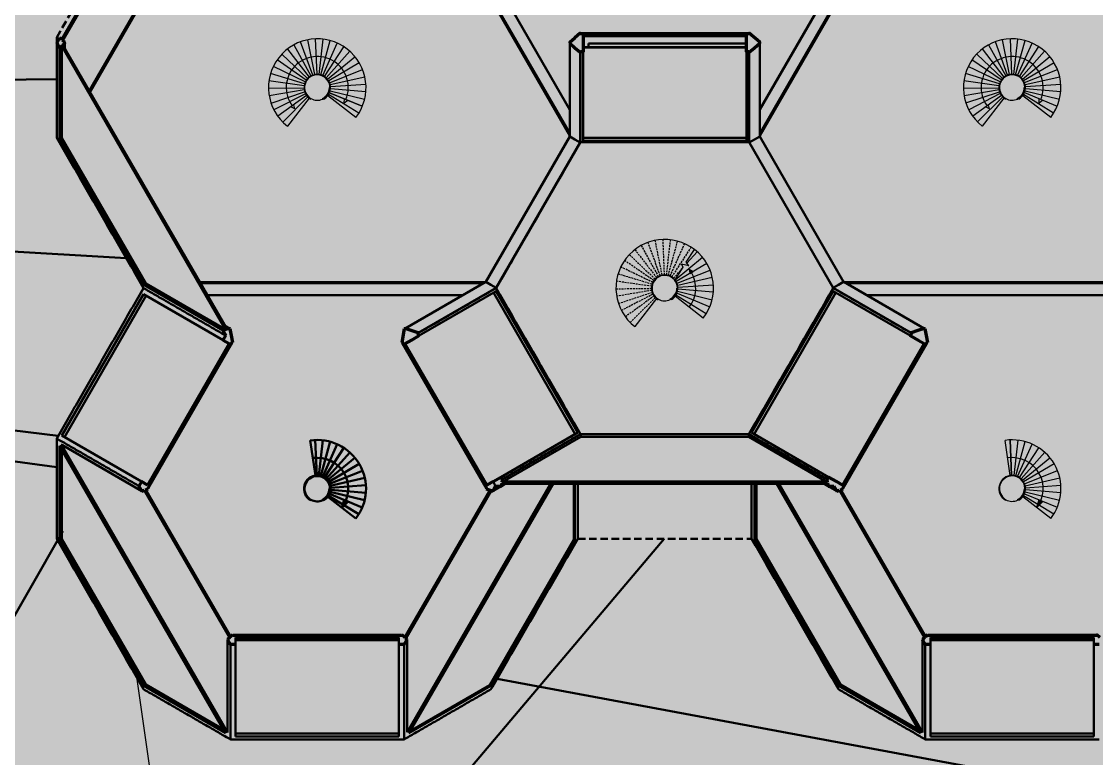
# Model space of a CAD drawing. Header units: millimetres. Extents: x 401 to 30661, y 2016 to 22119.
# Drawn here: x 12151 to 13060, y 12502 to 13126 of the extents above; entities that cross this region are included whole.
import ezdxf

# ---------------------------------------------------------------- set-up
doc = ezdxf.new("R2010")
doc.units = ezdxf.units.MM
doc.linetypes.add('HIDDEN2', pattern=[4.7625, 3.175, -1.5875])
for name, color, linetype, lineweight, true_color in [('2ND', 201, 'Continuous', 35, 0x39ffb0), ('3RD', 140, 'Continuous', 25, 0x7debff), ('4TH DETAILS', 125, 'Continuous', 15, 0x39ffb0)]:
    doc.layers.add(name, color=color, linetype=linetype, lineweight=lineweight, true_color=true_color)
doc.layers.add('BACKGROUND', color=7, linetype='Continuous', true_color=0x000000)
for name, color, linetype, lineweight, true_color, transparency in [('GLOW-CYAN-2', 7, 'Continuous', 50, 0x7debff, 0.8), ('GLOW-EMERALD', 7, 'Continuous', 70, 0x39ffb0, 0.8), ('GLOW-EMERALD-2', 7, 'Continuous', 30, 0x39ffb0, 0.8), ('hatch', 253, 'Continuous', 9, 0x7debff, 0.55)]:
    doc.layers.add(name, color=color, linetype=linetype, lineweight=lineweight, true_color=true_color, transparency=transparency)

msp = doc.modelspace()

# ---------------------------------------------------------------- hatches: boundary and pattern name
at = {"layer": 'BACKGROUND'}
h = msp.add_hatch(color=256, dxfattribs=at)
h.dxf.hatch_style = 1
h.paths.add_polyline_path([(400.723, 2015.745), (30660.634, 2015.745), (30660.634, 22119.328), (400.723, 22119.328)])
at = {"layer": 'hatch'}
h = msp.add_hatch(color=256, dxfattribs=at)
h.dxf.hatch_style = 1
h.paths.add_polyline_path([(12382.111, 13051.87), (12381.261, 13055.334), (12378.718, 13053.478)])
h.paths.add_polyline_path([(12426.955, 13059.191), (12424.136, 13060.362), (12424.042, 13056.951)])
h = msp.add_hatch(color=256, dxfattribs=at)
h.dxf.hatch_style = 1
h.paths.add_polyline_path([(12969.959, 13051.899), (12969.109, 13055.363), (12966.567, 13053.507)])
h.paths.add_polyline_path([(13014.804, 13059.22), (13011.985, 13060.391), (13011.89, 13056.98)])
h = msp.add_hatch(color=256, dxfattribs=at)
h.dxf.hatch_style = 1
h.paths.add_polyline_path([(12716.348, 12912.668), (12719.19, 12914.341), (12715.958, 12916.178)])
h = msp.add_hatch(color=256, dxfattribs=at)
h.dxf.hatch_style = 1
h.paths.add_polyline_path([(12426.96, 12719.338), (12423.924, 12721.166), (12421.906, 12714.379)])
h = msp.add_hatch(color=256, dxfattribs=at)
h.dxf.hatch_style = 1
h.paths.add_polyline_path([(13014.866, 12719.392), (13011.83, 12721.219), (13009.813, 12714.432)])

# ---------------------------------------------------------------- linework, layer by layer
at = {"layer": '2ND', "linetype": 'Continuous'}
for p, q in [((12257.992, 13236.821), (12185.027, 13110.442)), ((12185.762, 13109.806), (12258.911, 13236.503)), ((12183.19, 13112.033), (12180.747, 13107.801)), ((12180.747, 13107.801), (12183.19, 13103.568)), ((12185.027, 13110.442), (12183.19, 13112.033)), ((12183.19, 13103.568), (12185.027, 13105.159)), ((12187.599, 13108.215), (12185.762, 13109.806)), ((12187.36, 13107.801), (12187.599, 13108.215)), ((12615.041, 13107.801), (12614.802, 13107.386)), ((12614.802, 13107.386), (12619.211, 13103.568)), ((12321.364, 12864.244), (12323.807, 12860.012)), ((12327.114, 12865.739), (12326.875, 12866.154)), ((12327.592, 12865.739), (12327.114, 12865.739)), ((12328.695, 12860.012), (12327.592, 12865.739)), ((12329.797, 12854.284), (12328.695, 12860.012)), ((12474.809, 12865.739), (12472.604, 12854.284)), ((12475.287, 12865.739), (12474.809, 12865.739)), ((12475.526, 12866.154), (12475.287, 12865.739)), ((12480.777, 12856.231), (12487.391, 12860.049)), ((12903.73, 12862.335), (12903.969, 12861.921)), ((12914.753, 12866.154), (12909.241, 12864.244)), ((12916.572, 12860.012), (12915.47, 12865.739)), ((12917.675, 12854.284), (12916.572, 12860.012)), ((12329.319, 12854.284), (12329.797, 12854.284)), ((12472.604, 12854.284), (12473.082, 12854.284)), ((12845.916, 12730.823), (12916.595, 12853.242)), ((12916.595, 12853.242), (12917.196, 12854.284)), ((12917.196, 12854.284), (12917.675, 12854.284)), ((12257.682, 12733.526), (12252.506, 12736.514)), ((12552.079, 12732.733), (12556.966, 12732.733)), ((12557.59, 12738.46), (12556.509, 12740.332)), ((12556.966, 12732.733), (12557.425, 12735.119)), ((12558.068, 12738.46), (12557.59, 12738.46)), ((12557.609, 12736.074), (12558.068, 12738.46)), ((12832.211, 12738.46), (12832.67, 12736.074)), ((12832.854, 12735.119), (12833.313, 12732.733)), ((12833.313, 12732.733), (12838.2, 12732.733)), ((12252.766, 12728.5), (12255.063, 12729.296)), ((12255.981, 12729.614), (12258.278, 12730.409)), ((12258.278, 12730.409), (12258.039, 12730.823)), ((12840.644, 12728.5), (12842.94, 12729.296)), ((12843.859, 12729.614), (12846.155, 12730.409)), ((12846.155, 12730.409), (12845.916, 12730.823)), ((12329.92, 12606.32), (12329.681, 12606.735)), ((12475.292, 12604.507), (12472.72, 12606.735)), ((12917.559, 12606.735), (12915.722, 12605.144)), ((12917.798, 12606.32), (12917.559, 12606.735)), ((13060.358, 12606.32), (12917.798, 12606.32)), ((12325.272, 12602.916), (12325.762, 12602.069)), ((12474.685, 12598.684), (12477.129, 12602.916)), ((12477.129, 12602.916), (12476.027, 12603.871)), ((12914.987, 12604.507), (12913.15, 12602.916)), ((12913.15, 12602.916), (12913.639, 12602.069)), ((12913.639, 12602.069), (12915.593, 12598.684))]:
    msp.add_line(p, q, dxfattribs=at)
for points in [[(12623.859, 13115.437), (12623.62, 13115.852), (12619.211, 13112.033)], [(12771.068, 13103.568), (12775.477, 13107.386), (12775.238, 13107.801), (12775.477, 13108.215), (12766.659, 13115.852), (12766.42, 13115.437), (12623.859, 13115.437)], [(12185.027, 13105.159), (12323.66, 12865.04), (12321.364, 12864.244)], [(12185.762, 13105.795), (12187.599, 13107.386), (12187.36, 13107.801)], [(12326.875, 12866.154), (12324.579, 12865.358), (12185.762, 13105.795)], [(12615.041, 13107.801), (12614.802, 13108.215), (12619.211, 13112.033)], [(12766.42, 13100.164), (12764.258, 13100.164), (12764.258, 13113.777), (12626.021, 13113.777), (12626.021, 13100.164), (12623.859, 13100.164), (12623.62, 13099.75)], [(12619.211, 13103.568), (12623.62, 13099.75)], [(12766.42, 13100.164), (12766.659, 13099.75), (12771.068, 13103.568)], [(12321.624, 12856.231), (12323.807, 12860.012)], [(12487.391, 12860.049), (12486.31, 12861.921), (12486.549, 12862.335), (12475.526, 12866.154)], [(12903.969, 12861.921), (12902.888, 12860.049), (12909.502, 12856.231)], [(12909.241, 12864.244), (12903.73, 12862.335)], [(12915.47, 12865.739), (12914.992, 12865.739), (12914.753, 12866.154)], [(12321.624, 12856.231), (12326.8, 12853.242), (12257.682, 12733.526)], [(12258.039, 12730.823), (12329.319, 12854.284)], [(12473.082, 12854.284), (12544.363, 12730.823), (12544.123, 12730.409)], [(12475.4, 12853.126), (12480.777, 12856.231)], [(12549.895, 12736.514), (12544.519, 12733.41), (12475.4, 12853.126)], [(12909.502, 12856.231), (12914.678, 12853.242), (12845.559, 12733.526)], [(12252.506, 12736.514), (12250.323, 12732.733), (12252.766, 12728.5)], [(12549.635, 12728.5), (12552.079, 12732.733)], [(12549.895, 12736.514), (12556.509, 12740.332)], [(12557.425, 12735.119), (12832.854, 12735.119)], [(12832.67, 12736.074), (12557.609, 12736.074)], [(12833.77, 12740.332), (12832.689, 12738.46), (12832.211, 12738.46)], [(12840.383, 12736.514), (12833.77, 12740.332)], [(12838.2, 12732.733), (12840.644, 12728.5)], [(12845.559, 12733.526), (12840.383, 12736.514)], [(12255.063, 12729.296), (12327.109, 12604.507), (12325.272, 12602.916)], [(12329.681, 12606.735), (12327.844, 12605.144), (12255.981, 12729.614)], [(12544.123, 12730.409), (12547.338, 12729.296), (12475.292, 12604.507)], [(12476.027, 12603.871), (12548.257, 12728.977), (12549.635, 12728.5)], [(12842.94, 12729.296), (12914.987, 12604.507)], [(12915.722, 12605.144), (12843.859, 12729.614)], [(12472.72, 12606.735), (12472.481, 12606.32), (12329.92, 12606.32)], [(13063.169, 12604.507), (13060.597, 12606.735), (13060.358, 12606.32)], [(12332.082, 12598.684), (12327.716, 12598.684), (12325.762, 12602.069)], [(12470.319, 12604.661), (12332.082, 12604.661)], [(12474.685, 12598.684), (12470.319, 12598.684)], [(12919.96, 12598.684), (12915.593, 12598.684)], [(13058.197, 12604.661), (12919.96, 12604.661)], [(13062.563, 12598.684), (13058.197, 12598.684)]]:
    msp.add_lwpolyline(points, dxfattribs=at)
at = {"layer": '3RD', "linetype": 'Continuous'}
for p, q in [((12208.264, 13066.821), (12307.388, 13238.508)), ((12308.609, 13238.508), (12208.819, 13065.86)), ((12614.802, 13029.148), (12493.928, 13238.508)), ((12495.014, 13238.508), (12614.802, 13031.029)), ((12614.802, 13051.177), (12506.646, 13238.508)), ((12896.487, 13238.508), (12775.477, 13029.147)), ((12775.477, 13031.029), (12895.265, 13238.508)), ((12883.588, 13238.508), (12775.477, 13051.254)), ((12185.762, 13105.795), (12185.027, 13105.159)), ((12185.027, 13027.111), (12185.027, 13105.159)), ((12187.599, 13108.215), (12187.599, 13102.613)), ((12614.802, 13028.596), (12614.802, 13108.215)), ((12630.669, 13107.17), (12764.258, 13107.17)), ((12630.669, 13107.17), (12630.669, 13104.074)), ((12764.258, 13107.048), (12630.669, 13107.048)), ((12775.477, 13108.215), (12775.477, 13028.596)), ((12183.19, 13026.05), (12183.19, 13103.568)), ((12623.62, 13099.75), (12623.62, 13023.504)), ((12764.258, 13104.074), (12626.021, 13104.074)), ((12626.021, 13103.89), (12764.258, 13103.89)), ((12626.021, 13024.891), (12626.021, 13100.164)), ((12764.258, 13100.164), (12764.258, 13024.891)), ((12766.659, 13023.504), (12766.659, 13099.75)), ((12185.027, 13027.111), (12183.19, 13026.05)), ((12254.231, 12903.003), (12183.19, 13026.05)), ((12256.068, 12904.064), (12185.027, 13027.111)), ((12543.761, 12905.549), (12614.802, 13028.596)), ((12623.62, 13023.504), (12552.579, 12900.458)), ((12614.802, 13028.596), (12619.211, 13026.05)), ((12619.211, 13026.05), (12623.62, 13023.504)), ((12626.021, 13027.375), (12764.258, 13027.375)), ((12764.258, 13024.891), (12626.021, 13024.891)), ((12771.068, 13026.05), (12766.659, 13023.504)), ((12766.898, 13023.09), (12766.659, 13023.504)), ((12775.477, 13028.596), (12771.068, 13026.05)), ((12775.477, 13028.596), (12846.518, 12905.549)), ((12837.7, 12900.458), (12766.898, 13023.09)), ((12301.534, 12905.273), (12543.283, 12905.273)), ((12475.526, 12866.154), (12543.761, 12905.549)), ((12543.761, 12905.549), (12548.17, 12903.003)), ((12846.518, 12905.549), (12842.109, 12903.003)), ((12846.518, 12905.549), (12846.757, 12905.411)), ((12846.757, 12905.411), (12914.753, 12866.154)), ((12846.996, 12905.273), (13131.16, 12905.273)), ((12256.068, 12904.064), (12254.231, 12903.003)), ((12256.675, 12901.593), (12254.231, 12903.003)), ((12323.66, 12865.04), (12256.068, 12904.064)), ((12321.364, 12864.244), (12256.675, 12901.593)), ((12541.654, 12904.332), (12302.077, 12904.332)), ((12552.579, 12900.458), (12486.549, 12862.335)), ((12487.391, 12860.049), (12552.512, 12897.647)), ((12548.17, 12903.003), (12552.579, 12900.458)), ((12619.479, 12776.688), (12550.361, 12896.405)), ((12552.512, 12897.647), (12552.579, 12897.531)), ((12552.579, 12897.531), (12621.631, 12777.93)), ((12768.581, 12777.969), (12837.7, 12897.686)), ((12839.851, 12896.443), (12770.733, 12776.727)), ((12842.109, 12903.003), (12837.7, 12900.458)), ((12903.73, 12862.335), (12837.7, 12900.458)), ((12837.7, 12897.686), (12902.888, 12860.049)), ((13129.531, 12904.332), (12848.625, 12904.332)), ((12185.113, 12775.423), (12254.231, 12895.14)), ((12256.383, 12893.898), (12187.264, 12774.181)), ((12254.231, 12895.14), (12321.624, 12856.231)), ((12307.919, 12894.213), (12524.127, 12894.213)), ((12866.152, 12894.213), (13112.005, 12894.213)), ((12322.742, 12868.54), (12326.875, 12866.154)), ((12323.66, 12865.04), (12324.579, 12865.358)), ((12327.592, 12865.739), (12326.875, 12866.154)), ((12475.526, 12866.154), (12474.809, 12865.739)), ((12915.47, 12865.739), (12914.753, 12866.154)), ((12325.011, 12854.275), (12324.852, 12854.367)), ((12477.55, 12854.367), (12477.391, 12854.275)), ((12484.163, 12858.186), (12484.004, 12858.094)), ((12906.275, 12858.094), (12906.115, 12858.186)), ((12912.888, 12854.275), (12912.729, 12854.367)), ((12621.631, 12777.93), (12556.509, 12740.332)), ((12833.77, 12740.332), (12768.581, 12777.969)), ((12252.506, 12736.514), (12185.113, 12775.423)), ((12399.599, 12741.611), (12395.327, 12771.306)), ((12399.498, 12771.691), (12400.736, 12741.716)), ((12405.852, 12771.463), (12402.469, 12741.654)), ((12404.172, 12741.327), (12412.095, 12770.261)), ((12624.098, 12774.461), (12557.609, 12736.074)), ((12558.068, 12738.46), (12624.098, 12776.583)), ((12624.098, 12776.583), (12766.18, 12776.583)), ((12624.098, 12774.461), (12624.098, 12776.583)), ((12766.18, 12774.461), (12624.098, 12774.461)), ((12766.18, 12776.583), (12832.211, 12738.46)), ((12766.18, 12774.461), (12766.18, 12776.583)), ((12832.67, 12736.074), (12766.18, 12774.461)), ((12183.19, 12686.639), (12183.19, 12766.789)), ((12323.643, 12523.517), (12183.19, 12766.789)), ((12184.631, 12767.838), (12185.634, 12767.259)), ((12184.631, 12767.838), (12325.272, 12524.241)), ((12185.027, 12687.699), (12185.027, 12763.607)), ((12185.634, 12767.259), (12252.766, 12728.5)), ((12405.804, 12740.741), (12418.08, 12768.115)), ((12407.327, 12739.912), (12423.663, 12765.074)), ((12408.704, 12738.858), (12428.713, 12761.211)), ((12409.903, 12737.606), (12433.11, 12756.618)), ((12436.748, 12751.403), (12410.895, 12736.184)), ((12411.657, 12734.626), (12439.542, 12745.692)), ((12255.733, 12734.651), (12255.892, 12734.559)), ((12412.171, 12732.97), (12441.424, 12739.619)), ((12412.424, 12731.254), (12442.352, 12733.329)), ((12477.129, 12524.318), (12598.835, 12735.119)), ((12600.927, 12735.119), (12478.758, 12523.517)), ((12546.509, 12734.559), (12546.668, 12734.651)), ((12549.635, 12728.5), (12556.966, 12732.733)), ((12549.895, 12736.514), (12552.079, 12732.733)), ((12553.123, 12738.377), (12553.282, 12738.469)), ((12561.099, 12735.119), (12556.966, 12732.733)), ((12618.109, 12687.275), (12618.109, 12735.119)), ((12619.211, 12735.119), (12619.211, 12686.639)), ((12771.068, 12686.639), (12771.068, 12735.119)), ((12772.905, 12687.699), (12772.905, 12735.119)), ((12911.521, 12523.517), (12789.352, 12735.119)), ((12791.399, 12735.119), (12913.15, 12524.241)), ((12833.313, 12732.733), (12829.179, 12735.119)), ((12833.313, 12732.733), (12840.644, 12728.5)), ((12836.997, 12738.469), (12837.156, 12738.377)), ((12843.611, 12734.651), (12843.77, 12734.559)), ((12410.725, 12724.488), (12410.304, 12723.866)), ((12436.334, 12708.861), (12410.725, 12724.488)), ((12436.334, 12708.861), (12410.725, 12724.488)), ((12411.59, 12726.161), (12439.296, 12714.655)), ((12412.13, 12727.809), (12441.275, 12720.697)), ((12442.301, 12726.972), (12412.41, 12729.52)), ((12185.027, 12687.699), (12183.19, 12686.639)), ((12256.068, 12564.653), (12185.027, 12687.699)), ((12547.068, 12564.229), (12618.109, 12687.275)), ((12618.109, 12687.275), (12619.211, 12686.639)), ((12772.905, 12687.699), (12771.068, 12686.639)), ((12843.946, 12564.653), (12772.905, 12687.699)), ((12254.231, 12563.592), (12183.19, 12686.639)), ((12619.211, 12686.639), (12550.614, 12567.825)), ((12842.109, 12563.592), (12771.068, 12686.639)), ((12914.987, 12604.507), (12915.722, 12605.144)), ((12325.272, 12602.916), (12325.272, 12524.241)), ((12332.082, 12520.865), (12332.082, 12604.661)), ((12470.319, 12602.594), (12332.082, 12602.594)), ((12332.082, 12602.41), (12470.319, 12602.41)), ((12470.319, 12604.661), (12470.319, 12520.865)), ((12475.292, 12604.507), (12476.027, 12603.871)), ((12477.129, 12524.318), (12477.129, 12602.916)), ((12913.15, 12602.916), (12913.15, 12524.241)), ((12919.96, 12520.865), (12919.96, 12604.661)), ((13058.197, 12602.594), (12919.96, 12602.594)), ((12919.96, 12602.41), (13058.197, 12602.41)), ((13058.197, 12604.661), (13058.197, 12520.865)), ((12256.068, 12564.653), (12254.231, 12563.592)), ((12323.643, 12523.517), (12254.231, 12563.592)), ((12321.806, 12526.699), (12256.068, 12564.653)), ((12548.17, 12563.592), (12478.758, 12523.517)), ((12479.86, 12525.426), (12547.068, 12564.229)), ((12547.068, 12564.229), (12548.17, 12563.592)), ((12550.614, 12567.825), (12548.17, 12563.592)), ((12843.946, 12564.653), (12842.109, 12563.592)), ((12911.521, 12523.517), (12842.109, 12563.592)), ((12909.684, 12526.699), (12843.946, 12564.653)), ((12332.082, 12523.349), (12470.319, 12523.349)), ((12919.96, 12523.349), (13058.197, 12523.349)), ((12470.319, 12520.865), (12332.082, 12520.865)), ((13058.197, 12520.865), (12919.96, 12520.865))]:
    msp.add_line(p, q, dxfattribs=at)
at = {"layer": '3RD'}
for p, q in [((12180.747, 13076.902), (9892.182, 13059.16)), ((9892.182, 13059.16), (12180.747, 12748.661)), ((12239.551, 12925.609), (9892.182, 13059.16)), ((12182.08, 12775.213), (9892.182, 13059.16)), ((12411.468, 12730.4), (12411.95, 12730.355)), ((12395.866, 12721.102), (12395.616, 12720.669)), ((12405.59, 12721.172), (12405.803, 12720.72)), ((12406.829, 12720.694), (12406.579, 12721.127)), ((11113.923, 10819.808), (12185.854, 12694.44)), ((12694.776, 12688.05), (11113.923, 10819.808))]:
    msp.add_line(p, q, dxfattribs=at)
at = {"layer": '3RD', "ltscale": 2}
msp.add_line((12553.302, 12569.66), (13957.201, 12308.441), dxfattribs=at)
at = {"layer": '3RD', "linetype": 'HIDDEN2', "ltscale": 2}
for points in [[(12180.747, 13107.801), (12180.747, 13112.314), (12254.231, 13239.593), (12258.14, 13241.85)], [(12621.655, 12688.05), (12768.624, 12688.05)]]:
    msp.add_lwpolyline(points, dxfattribs=at)
at = {"layer": '3RD', "linetype": 'Continuous'}
msp.add_lwpolyline([(12400.738, 12741.675), (12399.498, 12771.691)], dxfattribs=at)
at = {"layer": '3RD'}
for points in [[(12433.796, 12705.155), (12410.093, 12723.543)], [(12421.906, 12714.379), (12423.924, 12721.166)], [(12421.906, 12714.379), (12426.96, 12719.338)]]:
    msp.add_lwpolyline(points, dxfattribs=at)
at = {"layer": '3RD', "linetype": 'Continuous'}
msp.add_arc((12401.201, 12730.476), 41.25, 322.158402, 98.18649, dxfattribs=at)
at = {"layer": '3RD'}
for centre, radius, start, end in [((12401.171, 12730.464), 26.242, 322.196424, 98.119823), ((12401.171, 12730.464), 26.242, 97.944609, 98.119823), ((12401.201, 12730.435), 11.25, 300.019763, 240.23704), ((12401.201, 12730.435), 10.75, 295.351264, 240.24848), ((12401.187, 12730.463), 10.281, 295.355045, 359.651323), ((12401.201, 12730.476), 10.786, 240.35702, 295.257619)]:
    msp.add_arc(centre, radius, start, end, dxfattribs=at)
at = {"layer": '3RD', "linetype": 'Continuous'}
for points in [[(12180.747, 13027.461), (12180.747, 13107.801)], [(12623.859, 13023.643), (12623.859, 13100.164)], [(12766.42, 13023.643), (12766.42, 13100.164)], [(12180.747, 13027.461), (12254.231, 12900.182)], [(12552.579, 12900.182), (12623.859, 13023.643)], [(12766.42, 13023.643), (12623.859, 13023.643)], [(12180.747, 12772.902), (12254.231, 12900.182)], [(12323.807, 12860.012), (12254.231, 12900.182)], [(12254.231, 12900.182), (12323.807, 12860.012)], [(12486.31, 12861.921), (12552.579, 12900.182)], [(12552.579, 12900.182), (12623.859, 12776.721)], [(12837.7, 12900.182), (12766.42, 12776.721)], [(12837.7, 12900.182), (12903.969, 12861.921)], [(12180.747, 12688.05), (12180.747, 12772.902)], [(12250.323, 12732.733), (12180.747, 12772.902)], [(12557.59, 12738.46), (12623.859, 12776.721)], [(12623.859, 12776.721), (12766.42, 12776.721)], [(12766.42, 12776.721), (12832.689, 12738.46)], [(12621.655, 12688.05), (12621.655, 12735.119)], [(12768.624, 12688.05), (12768.624, 12735.119)], [(12180.747, 12688.05), (12254.231, 12560.77)], [(12621.655, 12688.05), (12548.17, 12560.77)], [(12768.624, 12688.05), (12842.109, 12560.77)], [(12327.716, 12598.684), (12327.716, 12518.344)], [(12474.685, 12598.684), (12474.685, 12518.344)], [(12915.593, 12598.684), (12915.593, 12518.344)], [(12254.231, 12560.77), (12327.716, 12518.344)], [(12474.685, 12518.344), (12548.17, 12560.77)], [(12842.109, 12560.77), (12915.593, 12518.344)], [(12327.716, 12518.344), (12474.685, 12518.344)], [(12915.593, 12518.344), (13062.563, 12518.344)]]:
    msp.add_open_spline(points, degree=1, dxfattribs=at)
at = {"layer": '4TH DETAILS', "linetype": 'Continuous'}
for p, q in [((12381.274, 13106.005), (12395.766, 13079.738)), ((12397.344, 13080.456), (12387.061, 13108.638)), ((12399.014, 13080.923), (12393.184, 13110.351)), ((12399.498, 13111.102), (12400.736, 13081.128)), ((12405.852, 13110.874), (12402.469, 13081.066)), ((12404.172, 13080.738), (12412.095, 13109.673)), ((12405.804, 13080.152), (12418.08, 13107.526)), ((12969.123, 13106.034), (12983.615, 13079.767)), ((12985.193, 13080.485), (12974.91, 13108.668)), ((12986.863, 13080.952), (12981.033, 13110.38)), ((12987.346, 13111.131), (12988.585, 13081.157)), ((12993.7, 13110.903), (12990.318, 13081.095)), ((12992.02, 13080.767), (12999.944, 13109.702)), ((12993.652, 13080.181), (13005.928, 13107.555)), ((12371.247, 13098.248), (12393.031, 13077.622)), ((12375.961, 13102.514), (12394.317, 13078.786)), ((12407.327, 13079.323), (12423.663, 13104.485)), ((12408.704, 13078.269), (12428.713, 13100.622)), ((12409.903, 13077.017), (12433.11, 13096.029)), ((12959.095, 13098.277), (12980.88, 13077.651)), ((12963.809, 13102.543), (12982.165, 13078.815)), ((12995.175, 13079.352), (13011.512, 13104.514)), ((12996.553, 13078.299), (13016.562, 13100.651)), ((12997.751, 13077.046), (13020.958, 13096.058)), ((12391.068, 13074.776), (12364.048, 13087.811)), ((12391.94, 13076.275), (12367.244, 13093.308)), ((12436.748, 13090.815), (12410.895, 13075.595)), ((12978.917, 13074.805), (12951.897, 13087.84)), ((12979.788, 13076.304), (12955.093, 13093.337)), ((13024.596, 13090.844), (12998.744, 13075.624)), ((12390.437, 13073.161), (12361.735, 13081.889)), ((12411.657, 13074.037), (12439.542, 13085.103)), ((12412.171, 13072.381), (12441.424, 13079.031)), ((12978.286, 13073.19), (12949.584, 13081.918)), ((12999.506, 13074.066), (13027.39, 13085.133)), ((13000.019, 13072.41), (13029.273, 13079.06)), ((12359.954, 13069.337), (12389.952, 13069.737)), ((12390.062, 13071.468), (12360.36, 13075.682)), ((12442.301, 13066.383), (12412.41, 13068.932)), ((12412.424, 13070.666), (12442.352, 13072.741)), ((12947.803, 13069.366), (12977.8, 13069.766)), ((12977.911, 13071.497), (12948.208, 13075.711)), ((13030.15, 13066.412), (13000.258, 13068.961)), ((13000.272, 13070.695), (13030.2, 13072.77)), ((12390.108, 13068.01), (12360.529, 13063.005)), ((12362.07, 13056.836), (12390.529, 13066.328)), ((12391.202, 13064.73), (12364.54, 13050.978)), ((12392.114, 13063.255), (12367.881, 13045.569)), ((12372.014, 13040.737), (12393.241, 13061.937)), ((12410.725, 13063.9), (12410.304, 13063.278)), ((12436.334, 13048.272), (12410.725, 13063.9)), ((12436.334, 13048.272), (12410.725, 13063.9)), ((12411.59, 13065.572), (12439.296, 13054.066)), ((12439.296, 13054.066), (12411.59, 13065.572)), ((12412.13, 13067.22), (12441.275, 13060.108)), ((12977.957, 13068.039), (12948.377, 13063.034)), ((12949.918, 13056.865), (12978.377, 13066.357)), ((12979.051, 13064.759), (12952.389, 13051.007)), ((12979.962, 13063.284), (12955.73, 13045.598)), ((12959.863, 13040.766), (12981.089, 13061.966)), ((12997.953, 13063.011), (12997.939, 13063.022)), ((12998.573, 13063.929), (12998.153, 13063.307)), ((13024.182, 13048.301), (12998.573, 13063.929)), ((13024.182, 13048.301), (12998.573, 13063.929)), ((12999.439, 13065.602), (13027.144, 13054.095)), ((12999.978, 13067.249), (13029.123, 13060.138)), ((12703.842, 12907.311), (12727.048, 12926.323)), ((12713.98, 12921.228), (12722.652, 12930.916)), ((12730.687, 12921.109), (12704.834, 12905.889)), ((12705.596, 12904.332), (12733.48, 12915.398)), ((12706.11, 12902.675), (12735.363, 12909.325)), ((12705.529, 12895.867), (12733.235, 12884.361)), ((12706.069, 12897.515), (12735.213, 12890.403)), ((12736.24, 12896.677), (12706.349, 12899.226)), ((12706.362, 12900.96), (12736.291, 12903.035)), ((12727.735, 12874.901), (12704.029, 12893.287)), ((12704.664, 12894.194), (12704.243, 12893.572)), ((12730.273, 12878.566), (12704.664, 12894.194)), ((12730.273, 12878.566), (12704.664, 12894.194)), ((12987.505, 12741.665), (12983.233, 12771.359)), ((12987.405, 12771.744), (12988.643, 12741.77)), ((12993.758, 12771.516), (12990.376, 12741.708)), ((12992.079, 12741.38), (13000.002, 12770.315)), ((12993.711, 12740.794), (13005.986, 12768.168)), ((12995.233, 12739.965), (13011.57, 12765.127)), ((12996.611, 12738.911), (13016.62, 12761.264)), ((12997.81, 12737.659), (13021.016, 12756.671)), ((13024.654, 12751.457), (12998.802, 12736.237)), ((12999.564, 12734.679), (13027.448, 12745.745)), ((13000.077, 12733.023), (13029.331, 12739.673)), ((13000.33, 12731.307), (13030.258, 12733.383)), ((13024.24, 12708.914), (12998.631, 12724.542)), ((13024.24, 12708.914), (12998.65, 12724.53)), ((12999.497, 12726.214), (13027.203, 12714.708)), ((13000.037, 12727.862), (13029.181, 12720.75)), ((13030.208, 12727.025), (13000.317, 12729.574))]:
    msp.add_line(p, q, dxfattribs=at)
at = {"layer": '4TH DETAILS'}
for p, q in [((12411.468, 13069.852), (12411.951, 13069.849)), ((12999.316, 13069.882), (12999.799, 13069.879)), ((12395.866, 13060.554), (12395.616, 13060.121)), ((12405.59, 13060.625), (12405.803, 13060.173)), ((12406.829, 13060.146), (12406.579, 13060.579)), ((12983.714, 13060.583), (12983.464, 13060.15)), ((12993.438, 13060.654), (12993.652, 13060.202)), ((12994.677, 13060.176), (12994.427, 13060.609)), ((12713.368, 12922.137), (12720.276, 12932.888)), ((12703.842, 12907.311), (12710.73, 12918.031)), ((12716.348, 12912.668), (12719.19, 12914.341)), ((12705.406, 12900.147), (12705.889, 12900.144)), ((12689.805, 12890.849), (12689.555, 12890.416)), ((12699.528, 12890.919), (12699.742, 12890.467)), ((12700.768, 12890.441), (12700.518, 12890.874)), ((12999.374, 12730.453), (12999.857, 12730.408)), ((12983.773, 12721.155), (12983.523, 12720.722)), ((12993.496, 12721.225), (12993.71, 12720.773)), ((12994.736, 12720.747), (12994.486, 12721.18))]:
    msp.add_line(p, q, dxfattribs=at)
at = {"layer": '4TH DETAILS', "linetype": 'HIDDEN2', "ltscale": 0.5}
for p, q in [((12693.437, 12941.397), (12694.675, 12911.422)), ((12669.899, 12932.809), (12688.256, 12909.08)), ((12675.213, 12936.3), (12689.705, 12910.032)), ((12691.283, 12910.75), (12681, 12938.933)), ((12692.953, 12911.217), (12687.123, 12940.645)), ((12699.791, 12941.169), (12696.408, 12911.36)), ((12698.111, 12911.032), (12706.034, 12939.967)), ((12699.743, 12910.447), (12712.019, 12937.82)), ((12701.266, 12909.617), (12717.602, 12934.779)), ((12685.879, 12906.569), (12661.183, 12923.602)), ((12665.185, 12928.542), (12686.97, 12907.916)), ((12685.007, 12905.07), (12657.987, 12918.106)), ((12702.643, 12908.564), (12709.743, 12916.495)), ((12684.001, 12901.762), (12654.298, 12905.976)), ((12684.376, 12903.455), (12655.674, 12912.183)), ((12653.893, 12899.631), (12683.89, 12900.032)), ((12684.047, 12898.305), (12654.468, 12893.299)), ((12656.008, 12887.131), (12684.467, 12896.622)), ((12685.141, 12895.025), (12658.479, 12881.272)), ((12686.052, 12893.549), (12661.82, 12875.863)), ((12665.953, 12871.032), (12687.179, 12892.232))]:
    msp.add_line(p, q, dxfattribs=at)
at = {"layer": '4TH DETAILS'}
for points in [[(12394.285, 13061.014), (12375.891, 13037.304)], [(12433.813, 13044.629), (12410.109, 13063.017)], [(12424.042, 13056.951), (12424.136, 13060.362)], [(12982.133, 13061.043), (12963.74, 13037.333)], [(13021.661, 13044.658), (12997.97, 13063.037)], [(13011.89, 13056.98), (13011.985, 13060.391)], [(12382.111, 13051.87), (12378.718, 13053.478)], [(12382.111, 13051.87), (12381.261, 13055.334)], [(12424.042, 13056.951), (12426.955, 13059.191)], [(12969.959, 13051.899), (12966.567, 13053.507)], [(12969.959, 13051.899), (12969.109, 13055.363)], [(13011.89, 13056.98), (13014.804, 13059.22)], [(12710.73, 12918.031), (12709.442, 12920.364)], [(12715.429, 12919.074), (12709.442, 12920.364)], [(12715.429, 12919.074), (12713.368, 12922.137)], [(12715.958, 12916.178), (12716.348, 12912.668)], [(12715.958, 12916.178), (12719.19, 12914.341)], [(12688.211, 12891.318), (12669.801, 12867.586)], [(12727.735, 12874.901), (12704.031, 12893.29)], [(13021.703, 12705.208), (12997.999, 12723.596)], [(13009.813, 12714.432), (13011.83, 12721.219)], [(13009.813, 12714.432), (13014.866, 12719.392)], [(12248.178, 12571.254), (12459.016, 11095.389), (12459.016, 10380.028), (12459.016, 9903.121), (12577.172, 9489.575)]]:
    msp.add_lwpolyline(points, dxfattribs=at)
at = {"layer": '4TH DETAILS', "linetype": 'Continuous'}
msp.add_lwpolyline([(12988.645, 12741.729), (12987.405, 12771.744)], dxfattribs=at)
at = {"layer": '4TH DETAILS'}
for centre, radius, start, end in [((12401.201, 13069.887), 41.25, 322.241611, 232.16137), ((12989.049, 13069.916), 41.25, 322.241611, 232.16137), ((12401.201, 13069.887), 26.25, 337.446698, 216.124545), ((12989.049, 13069.916), 26.25, 337.446698, 216.124545), ((12401.201, 13069.887), 11.25, 300.019763, 240.23704), ((12401.201, 13069.887), 10.75, 295.351264, 240.24848), ((12989.049, 13069.916), 11.25, 300.019763, 240.23704), ((12989.049, 13069.916), 10.75, 295.351264, 240.24848), ((12401.187, 13069.915), 10.281, 295.355045, 359.651323), ((12989.036, 13069.944), 10.281, 295.355045, 359.651323), ((12401.201, 13069.929), 10.786, 240.35702, 295.257619), ((12989.049, 13069.958), 10.786, 240.35702, 295.257619), ((12695.139, 12900.182), 41.25, 322.203589, 232.139685), ((12695.139, 12900.182), 11.25, 300.019763, 240.23704), ((12695.139, 12900.182), 10.75, 295.351264, 240.24848), ((12695.11, 12900.211), 26.281, 322.192332, 30.399321), ((12695.126, 12900.209), 10.281, 295.355045, 359.651323), ((12695.139, 12900.223), 10.786, 240.35702, 295.257619), ((12989.078, 12730.517), 26.242, 322.196424, 98.119823), ((12989.078, 12730.517), 26.242, 97.944609, 98.119823), ((12989.107, 12730.488), 11.25, 300.019763, 240.23704), ((12989.107, 12730.488), 10.75, 295.351264, 240.24848), ((12989.094, 12730.516), 10.281, 295.355045, 359.651323), ((12989.107, 12730.529), 10.786, 240.35702, 295.257619)]:
    msp.add_arc(centre, radius, start, end, dxfattribs=at)
at = {"layer": '4TH DETAILS', "linetype": 'Continuous'}
msp.add_arc((12989.107, 12730.529), 41.25, 322.158402, 98.18649, dxfattribs=at)
at = {"layer": 'GLOW-CYAN-2', "linetype": 'Continuous'}
for p, q in [((12208.264, 13066.821), (12307.388, 13238.508)), ((12308.609, 13238.508), (12208.819, 13065.86)), ((12614.802, 13029.148), (12493.928, 13238.508)), ((12495.014, 13238.508), (12614.802, 13031.029)), ((12614.802, 13051.177), (12506.646, 13238.508)), ((12896.487, 13238.508), (12775.477, 13029.147)), ((12775.477, 13031.029), (12895.265, 13238.508)), ((12883.588, 13238.508), (12775.477, 13051.254)), ((12185.762, 13105.795), (12185.027, 13105.159)), ((12185.027, 13027.111), (12185.027, 13105.159)), ((12187.599, 13108.215), (12187.599, 13102.613)), ((12614.802, 13028.596), (12614.802, 13108.215)), ((12630.669, 13107.17), (12764.258, 13107.17)), ((12630.669, 13107.17), (12630.669, 13104.074)), ((12764.258, 13107.048), (12630.669, 13107.048)), ((12775.477, 13108.215), (12775.477, 13028.596)), ((12183.19, 13026.05), (12183.19, 13103.568)), ((12623.62, 13099.75), (12623.62, 13023.504)), ((12764.258, 13104.074), (12626.021, 13104.074)), ((12626.021, 13103.89), (12764.258, 13103.89)), ((12626.021, 13024.891), (12626.021, 13100.164)), ((12764.258, 13100.164), (12764.258, 13024.891)), ((12766.659, 13023.504), (12766.659, 13099.75)), ((12185.027, 13027.111), (12183.19, 13026.05)), ((12254.231, 12903.003), (12183.19, 13026.05)), ((12256.068, 12904.064), (12185.027, 13027.111)), ((12543.761, 12905.549), (12614.802, 13028.596)), ((12623.62, 13023.504), (12552.579, 12900.458)), ((12614.802, 13028.596), (12619.211, 13026.05)), ((12619.211, 13026.05), (12623.62, 13023.504)), ((12626.021, 13027.375), (12764.258, 13027.375)), ((12764.258, 13024.891), (12626.021, 13024.891)), ((12771.068, 13026.05), (12766.659, 13023.504)), ((12766.898, 13023.09), (12766.659, 13023.504)), ((12775.477, 13028.596), (12771.068, 13026.05)), ((12775.477, 13028.596), (12846.518, 12905.549)), ((12837.7, 12900.458), (12766.898, 13023.09)), ((12301.534, 12905.273), (12543.283, 12905.273)), ((12475.526, 12866.154), (12543.761, 12905.549)), ((12543.761, 12905.549), (12548.17, 12903.003)), ((12846.518, 12905.549), (12842.109, 12903.003)), ((12846.518, 12905.549), (12846.757, 12905.411)), ((12846.757, 12905.411), (12914.753, 12866.154)), ((12846.996, 12905.273), (13131.16, 12905.273)), ((12256.068, 12904.064), (12254.231, 12903.003)), ((12256.675, 12901.593), (12254.231, 12903.003)), ((12323.66, 12865.04), (12256.068, 12904.064)), ((12321.364, 12864.244), (12256.675, 12901.593)), ((12541.654, 12904.332), (12302.077, 12904.332)), ((12552.579, 12900.458), (12486.549, 12862.335)), ((12487.391, 12860.049), (12552.512, 12897.647)), ((12548.17, 12903.003), (12552.579, 12900.458)), ((12619.479, 12776.688), (12550.361, 12896.405)), ((12552.512, 12897.647), (12552.579, 12897.531)), ((12552.579, 12897.531), (12621.631, 12777.93)), ((12768.581, 12777.969), (12837.7, 12897.686)), ((12839.851, 12896.443), (12770.733, 12776.727)), ((12842.109, 12903.003), (12837.7, 12900.458)), ((12903.73, 12862.335), (12837.7, 12900.458)), ((12837.7, 12897.686), (12902.888, 12860.049)), ((13129.531, 12904.332), (12848.625, 12904.332)), ((12185.113, 12775.423), (12254.231, 12895.14)), ((12256.383, 12893.898), (12187.264, 12774.181)), ((12254.231, 12895.14), (12321.624, 12856.231)), ((12307.919, 12894.213), (12524.127, 12894.213)), ((12866.152, 12894.213), (13112.005, 12894.213)), ((12322.742, 12868.54), (12326.875, 12866.154)), ((12323.66, 12865.04), (12324.579, 12865.358)), ((12327.592, 12865.739), (12326.875, 12866.154)), ((12475.526, 12866.154), (12474.809, 12865.739)), ((12915.47, 12865.739), (12914.753, 12866.154)), ((12325.011, 12854.275), (12324.852, 12854.367)), ((12477.55, 12854.367), (12477.391, 12854.275)), ((12484.163, 12858.186), (12484.004, 12858.094)), ((12906.275, 12858.094), (12906.115, 12858.186)), ((12912.888, 12854.275), (12912.729, 12854.367)), ((12621.631, 12777.93), (12556.509, 12740.332)), ((12833.77, 12740.332), (12768.581, 12777.969)), ((12252.506, 12736.514), (12185.113, 12775.423)), ((12399.599, 12741.611), (12395.327, 12771.306)), ((12399.498, 12771.691), (12400.736, 12741.716)), ((12405.852, 12771.463), (12402.469, 12741.654)), ((12404.172, 12741.327), (12412.095, 12770.261)), ((12624.098, 12774.461), (12557.609, 12736.074)), ((12558.068, 12738.46), (12624.098, 12776.583)), ((12624.098, 12776.583), (12766.18, 12776.583)), ((12624.098, 12774.461), (12624.098, 12776.583)), ((12766.18, 12774.461), (12624.098, 12774.461)), ((12766.18, 12776.583), (12832.211, 12738.46)), ((12766.18, 12774.461), (12766.18, 12776.583)), ((12832.67, 12736.074), (12766.18, 12774.461)), ((12183.19, 12686.639), (12183.19, 12766.789)), ((12323.643, 12523.517), (12183.19, 12766.789)), ((12184.631, 12767.838), (12185.634, 12767.259)), ((12184.631, 12767.838), (12325.272, 12524.241)), ((12185.027, 12687.699), (12185.027, 12763.607)), ((12185.634, 12767.259), (12252.766, 12728.5)), ((12405.804, 12740.741), (12418.08, 12768.115)), ((12407.327, 12739.912), (12423.663, 12765.074)), ((12408.704, 12738.858), (12428.713, 12761.211)), ((12409.903, 12737.606), (12433.11, 12756.618)), ((12436.748, 12751.403), (12410.895, 12736.184)), ((12411.657, 12734.626), (12439.542, 12745.692)), ((12255.733, 12734.651), (12255.892, 12734.559)), ((12412.171, 12732.97), (12441.424, 12739.619)), ((12412.424, 12731.254), (12442.352, 12733.329)), ((12477.129, 12524.318), (12598.835, 12735.119)), ((12600.927, 12735.119), (12478.758, 12523.517)), ((12546.509, 12734.559), (12546.668, 12734.651)), ((12549.635, 12728.5), (12556.966, 12732.733)), ((12549.895, 12736.514), (12552.079, 12732.733)), ((12553.123, 12738.377), (12553.282, 12738.469)), ((12561.099, 12735.119), (12556.966, 12732.733)), ((12618.109, 12687.275), (12618.109, 12735.119)), ((12619.211, 12735.119), (12619.211, 12686.639)), ((12771.068, 12686.639), (12771.068, 12735.119)), ((12772.905, 12687.699), (12772.905, 12735.119)), ((12911.521, 12523.517), (12789.352, 12735.119)), ((12791.399, 12735.119), (12913.15, 12524.241)), ((12833.313, 12732.733), (12829.179, 12735.119)), ((12833.313, 12732.733), (12840.644, 12728.5)), ((12836.997, 12738.469), (12837.156, 12738.377)), ((12843.611, 12734.651), (12843.77, 12734.559)), ((12410.725, 12724.488), (12410.304, 12723.866)), ((12436.334, 12708.861), (12410.725, 12724.488)), ((12436.334, 12708.861), (12410.725, 12724.488)), ((12411.59, 12726.161), (12439.296, 12714.655)), ((12412.13, 12727.809), (12441.275, 12720.697)), ((12442.301, 12726.972), (12412.41, 12729.52)), ((12185.027, 12687.699), (12183.19, 12686.639)), ((12256.068, 12564.653), (12185.027, 12687.699)), ((12547.068, 12564.229), (12618.109, 12687.275)), ((12618.109, 12687.275), (12619.211, 12686.639)), ((12772.905, 12687.699), (12771.068, 12686.639)), ((12843.946, 12564.653), (12772.905, 12687.699)), ((12254.231, 12563.592), (12183.19, 12686.639)), ((12619.211, 12686.639), (12550.614, 12567.825)), ((12842.109, 12563.592), (12771.068, 12686.639)), ((12914.987, 12604.507), (12915.722, 12605.144)), ((12325.272, 12602.916), (12325.272, 12524.241)), ((12332.082, 12520.865), (12332.082, 12604.661)), ((12470.319, 12602.594), (12332.082, 12602.594)), ((12332.082, 12602.41), (12470.319, 12602.41)), ((12470.319, 12604.661), (12470.319, 12520.865)), ((12475.292, 12604.507), (12476.027, 12603.871)), ((12477.129, 12524.318), (12477.129, 12602.916)), ((12913.15, 12602.916), (12913.15, 12524.241)), ((12919.96, 12520.865), (12919.96, 12604.661)), ((13058.197, 12602.594), (12919.96, 12602.594)), ((12919.96, 12602.41), (13058.197, 12602.41)), ((13058.197, 12604.661), (13058.197, 12520.865)), ((12256.068, 12564.653), (12254.231, 12563.592)), ((12323.643, 12523.517), (12254.231, 12563.592)), ((12321.806, 12526.699), (12256.068, 12564.653)), ((12548.17, 12563.592), (12478.758, 12523.517)), ((12479.86, 12525.426), (12547.068, 12564.229)), ((12547.068, 12564.229), (12548.17, 12563.592)), ((12550.614, 12567.825), (12548.17, 12563.592)), ((12843.946, 12564.653), (12842.109, 12563.592)), ((12911.521, 12523.517), (12842.109, 12563.592)), ((12909.684, 12526.699), (12843.946, 12564.653)), ((12332.082, 12523.349), (12470.319, 12523.349)), ((12919.96, 12523.349), (13058.197, 12523.349)), ((12470.319, 12520.865), (12332.082, 12520.865)), ((13058.197, 12520.865), (12919.96, 12520.865))]:
    msp.add_line(p, q, dxfattribs=at)
at = {"layer": 'GLOW-CYAN-2'}
for p, q in [((12180.747, 13076.902), (9892.182, 13059.16)), ((9892.182, 13059.16), (12180.747, 12748.661)), ((12239.551, 12925.609), (9892.182, 13059.16)), ((12182.08, 12775.213), (9892.182, 13059.16)), ((12411.468, 12730.4), (12411.95, 12730.355)), ((12395.866, 12721.102), (12395.616, 12720.669)), ((12405.59, 12721.172), (12405.803, 12720.72)), ((12406.829, 12720.694), (12406.579, 12721.127)), ((11113.923, 10819.808), (12185.854, 12694.44)), ((12694.776, 12688.05), (11113.923, 10819.808))]:
    msp.add_line(p, q, dxfattribs=at)
at = {"layer": 'GLOW-CYAN-2', "ltscale": 2}
msp.add_line((12553.302, 12569.66), (13957.201, 12308.441), dxfattribs=at)
at = {"layer": 'GLOW-CYAN-2', "linetype": 'HIDDEN2', "ltscale": 2}
for points in [[(12180.747, 13107.801), (12180.747, 13112.314), (12254.231, 13239.593), (12258.14, 13241.85)], [(12621.655, 12688.05), (12768.624, 12688.05)]]:
    msp.add_lwpolyline(points, dxfattribs=at)
at = {"layer": 'GLOW-CYAN-2', "linetype": 'Continuous'}
msp.add_lwpolyline([(12400.738, 12741.675), (12399.498, 12771.691)], dxfattribs=at)
at = {"layer": 'GLOW-CYAN-2'}
for points in [[(12433.796, 12705.155), (12410.093, 12723.543)], [(12421.906, 12714.379), (12423.924, 12721.166)], [(12421.906, 12714.379), (12426.96, 12719.338)]]:
    msp.add_lwpolyline(points, dxfattribs=at)
at = {"layer": 'GLOW-CYAN-2', "linetype": 'Continuous'}
msp.add_arc((12401.201, 12730.476), 41.25, 322.158402, 98.18649, dxfattribs=at)
at = {"layer": 'GLOW-CYAN-2'}
for centre, radius, start, end in [((12401.171, 12730.464), 26.242, 322.196424, 98.119823), ((12401.171, 12730.464), 26.242, 97.944609, 98.119823), ((12401.201, 12730.435), 11.25, 300.019763, 240.23704), ((12401.201, 12730.435), 10.75, 295.351264, 240.24848), ((12401.187, 12730.463), 10.281, 295.355045, 359.651323), ((12401.201, 12730.476), 10.786, 240.35702, 295.257619)]:
    msp.add_arc(centre, radius, start, end, dxfattribs=at)
at = {"layer": 'GLOW-CYAN-2', "linetype": 'Continuous'}
for points in [[(12180.747, 13027.461), (12180.747, 13107.801)], [(12623.859, 13023.643), (12623.859, 13100.164)], [(12766.42, 13023.643), (12766.42, 13100.164)], [(12180.747, 13027.461), (12254.231, 12900.182)], [(12552.579, 12900.182), (12623.859, 13023.643)], [(12766.42, 13023.643), (12623.859, 13023.643)], [(12180.747, 12772.902), (12254.231, 12900.182)], [(12323.807, 12860.012), (12254.231, 12900.182)], [(12254.231, 12900.182), (12323.807, 12860.012)], [(12486.31, 12861.921), (12552.579, 12900.182)], [(12552.579, 12900.182), (12623.859, 12776.721)], [(12837.7, 12900.182), (12766.42, 12776.721)], [(12837.7, 12900.182), (12903.969, 12861.921)], [(12180.747, 12688.05), (12180.747, 12772.902)], [(12250.323, 12732.733), (12180.747, 12772.902)], [(12557.59, 12738.46), (12623.859, 12776.721)], [(12623.859, 12776.721), (12766.42, 12776.721)], [(12766.42, 12776.721), (12832.689, 12738.46)], [(12621.655, 12688.05), (12621.655, 12735.119)], [(12768.624, 12688.05), (12768.624, 12735.119)], [(12180.747, 12688.05), (12254.231, 12560.77)], [(12621.655, 12688.05), (12548.17, 12560.77)], [(12768.624, 12688.05), (12842.109, 12560.77)], [(12327.716, 12598.684), (12327.716, 12518.344)], [(12474.685, 12598.684), (12474.685, 12518.344)], [(12915.593, 12598.684), (12915.593, 12518.344)], [(12254.231, 12560.77), (12327.716, 12518.344)], [(12474.685, 12518.344), (12548.17, 12560.77)], [(12842.109, 12560.77), (12915.593, 12518.344)], [(12327.716, 12518.344), (12474.685, 12518.344)], [(12915.593, 12518.344), (13062.563, 12518.344)]]:
    msp.add_open_spline(points, degree=1, dxfattribs=at)
at = {"layer": 'GLOW-EMERALD', "linetype": 'Continuous'}
for p, q in [((12257.992, 13236.821), (12185.027, 13110.442)), ((12185.762, 13109.806), (12258.911, 13236.503)), ((12183.19, 13112.033), (12180.747, 13107.801)), ((12180.747, 13107.801), (12183.19, 13103.568)), ((12185.027, 13110.442), (12183.19, 13112.033)), ((12183.19, 13103.568), (12185.027, 13105.159)), ((12187.599, 13108.215), (12185.762, 13109.806)), ((12187.36, 13107.801), (12187.599, 13108.215)), ((12615.041, 13107.801), (12614.802, 13107.386)), ((12614.802, 13107.386), (12619.211, 13103.568)), ((12321.364, 12864.244), (12323.807, 12860.012)), ((12327.114, 12865.739), (12326.875, 12866.154)), ((12327.592, 12865.739), (12327.114, 12865.739)), ((12328.695, 12860.012), (12327.592, 12865.739)), ((12329.797, 12854.284), (12328.695, 12860.012)), ((12474.809, 12865.739), (12472.604, 12854.284)), ((12475.287, 12865.739), (12474.809, 12865.739)), ((12475.526, 12866.154), (12475.287, 12865.739)), ((12480.777, 12856.231), (12487.391, 12860.049)), ((12903.73, 12862.335), (12903.969, 12861.921)), ((12914.753, 12866.154), (12909.241, 12864.244)), ((12916.572, 12860.012), (12915.47, 12865.739)), ((12917.675, 12854.284), (12916.572, 12860.012)), ((12329.319, 12854.284), (12329.797, 12854.284)), ((12472.604, 12854.284), (12473.082, 12854.284)), ((12845.916, 12730.823), (12916.595, 12853.242)), ((12916.595, 12853.242), (12917.196, 12854.284)), ((12917.196, 12854.284), (12917.675, 12854.284)), ((12257.682, 12733.526), (12252.506, 12736.514)), ((12552.079, 12732.733), (12556.966, 12732.733)), ((12557.59, 12738.46), (12556.509, 12740.332)), ((12556.966, 12732.733), (12557.425, 12735.119)), ((12558.068, 12738.46), (12557.59, 12738.46)), ((12557.609, 12736.074), (12558.068, 12738.46)), ((12832.211, 12738.46), (12832.67, 12736.074)), ((12832.854, 12735.119), (12833.313, 12732.733)), ((12833.313, 12732.733), (12838.2, 12732.733)), ((12252.766, 12728.5), (12255.063, 12729.296)), ((12255.981, 12729.614), (12258.278, 12730.409)), ((12258.278, 12730.409), (12258.039, 12730.823)), ((12840.644, 12728.5), (12842.94, 12729.296)), ((12843.859, 12729.614), (12846.155, 12730.409)), ((12846.155, 12730.409), (12845.916, 12730.823)), ((12329.92, 12606.32), (12329.681, 12606.735)), ((12475.292, 12604.507), (12472.72, 12606.735)), ((12917.559, 12606.735), (12915.722, 12605.144)), ((12917.798, 12606.32), (12917.559, 12606.735)), ((13060.358, 12606.32), (12917.798, 12606.32)), ((12325.272, 12602.916), (12325.762, 12602.069)), ((12474.685, 12598.684), (12477.129, 12602.916)), ((12477.129, 12602.916), (12476.027, 12603.871)), ((12914.987, 12604.507), (12913.15, 12602.916)), ((12913.15, 12602.916), (12913.639, 12602.069)), ((12913.639, 12602.069), (12915.593, 12598.684))]:
    msp.add_line(p, q, dxfattribs=at)
for points in [[(12623.859, 13115.437), (12623.62, 13115.852), (12619.211, 13112.033)], [(12771.068, 13103.568), (12775.477, 13107.386), (12775.238, 13107.801), (12775.477, 13108.215), (12766.659, 13115.852), (12766.42, 13115.437), (12623.859, 13115.437)], [(12185.027, 13105.159), (12323.66, 12865.04), (12321.364, 12864.244)], [(12185.762, 13105.795), (12187.599, 13107.386), (12187.36, 13107.801)], [(12326.875, 12866.154), (12324.579, 12865.358), (12185.762, 13105.795)], [(12615.041, 13107.801), (12614.802, 13108.215), (12619.211, 13112.033)], [(12766.42, 13100.164), (12764.258, 13100.164), (12764.258, 13113.777), (12626.021, 13113.777), (12626.021, 13100.164), (12623.859, 13100.164), (12623.62, 13099.75)], [(12619.211, 13103.568), (12623.62, 13099.75)], [(12766.42, 13100.164), (12766.659, 13099.75), (12771.068, 13103.568)], [(12321.624, 12856.231), (12323.807, 12860.012)], [(12487.391, 12860.049), (12486.31, 12861.921), (12486.549, 12862.335), (12475.526, 12866.154)], [(12903.969, 12861.921), (12902.888, 12860.049), (12909.502, 12856.231)], [(12909.241, 12864.244), (12903.73, 12862.335)], [(12915.47, 12865.739), (12914.992, 12865.739), (12914.753, 12866.154)], [(12321.624, 12856.231), (12326.8, 12853.242), (12257.682, 12733.526)], [(12258.039, 12730.823), (12329.319, 12854.284)], [(12473.082, 12854.284), (12544.363, 12730.823), (12544.123, 12730.409)], [(12475.4, 12853.126), (12480.777, 12856.231)], [(12549.895, 12736.514), (12544.519, 12733.41), (12475.4, 12853.126)], [(12909.502, 12856.231), (12914.678, 12853.242), (12845.559, 12733.526)], [(12252.506, 12736.514), (12250.323, 12732.733), (12252.766, 12728.5)], [(12549.635, 12728.5), (12552.079, 12732.733)], [(12549.895, 12736.514), (12556.509, 12740.332)], [(12557.425, 12735.119), (12832.854, 12735.119)], [(12832.67, 12736.074), (12557.609, 12736.074)], [(12833.77, 12740.332), (12832.689, 12738.46), (12832.211, 12738.46)], [(12840.383, 12736.514), (12833.77, 12740.332)], [(12838.2, 12732.733), (12840.644, 12728.5)], [(12845.559, 12733.526), (12840.383, 12736.514)], [(12255.063, 12729.296), (12327.109, 12604.507), (12325.272, 12602.916)], [(12329.681, 12606.735), (12327.844, 12605.144), (12255.981, 12729.614)], [(12544.123, 12730.409), (12547.338, 12729.296), (12475.292, 12604.507)], [(12476.027, 12603.871), (12548.257, 12728.977), (12549.635, 12728.5)], [(12842.94, 12729.296), (12914.987, 12604.507)], [(12915.722, 12605.144), (12843.859, 12729.614)], [(12472.72, 12606.735), (12472.481, 12606.32), (12329.92, 12606.32)], [(13063.169, 12604.507), (13060.597, 12606.735), (13060.358, 12606.32)], [(12332.082, 12598.684), (12327.716, 12598.684), (12325.762, 12602.069)], [(12470.319, 12604.661), (12332.082, 12604.661)], [(12474.685, 12598.684), (12470.319, 12598.684)], [(12919.96, 12598.684), (12915.593, 12598.684)], [(13058.197, 12604.661), (12919.96, 12604.661)], [(13062.563, 12598.684), (13058.197, 12598.684)]]:
    msp.add_lwpolyline(points, dxfattribs=at)
at = {"layer": 'GLOW-EMERALD-2', "linetype": 'Continuous'}
for p, q in [((12381.274, 13106.005), (12395.766, 13079.738)), ((12397.344, 13080.456), (12387.061, 13108.638)), ((12399.014, 13080.923), (12393.184, 13110.351)), ((12399.498, 13111.102), (12400.736, 13081.128)), ((12405.852, 13110.874), (12402.469, 13081.066)), ((12404.172, 13080.738), (12412.095, 13109.673)), ((12405.804, 13080.152), (12418.08, 13107.526)), ((12969.123, 13106.034), (12983.615, 13079.767)), ((12985.193, 13080.485), (12974.91, 13108.668)), ((12986.863, 13080.952), (12981.033, 13110.38)), ((12987.346, 13111.131), (12988.585, 13081.157)), ((12993.7, 13110.903), (12990.318, 13081.095)), ((12992.02, 13080.767), (12999.944, 13109.702)), ((12993.652, 13080.181), (13005.928, 13107.555)), ((12371.247, 13098.248), (12393.031, 13077.622)), ((12375.961, 13102.514), (12394.317, 13078.786)), ((12407.327, 13079.323), (12423.663, 13104.485)), ((12408.704, 13078.269), (12428.713, 13100.622)), ((12409.903, 13077.017), (12433.11, 13096.029)), ((12959.095, 13098.277), (12980.88, 13077.651)), ((12963.809, 13102.543), (12982.165, 13078.815)), ((12995.175, 13079.352), (13011.512, 13104.514)), ((12996.553, 13078.299), (13016.562, 13100.651)), ((12997.751, 13077.046), (13020.958, 13096.058)), ((12391.068, 13074.776), (12364.048, 13087.811)), ((12391.94, 13076.275), (12367.244, 13093.308)), ((12436.748, 13090.815), (12410.895, 13075.595)), ((12978.917, 13074.805), (12951.897, 13087.84)), ((12979.788, 13076.304), (12955.093, 13093.337)), ((13024.596, 13090.844), (12998.744, 13075.624)), ((12390.437, 13073.161), (12361.735, 13081.889)), ((12411.657, 13074.037), (12439.542, 13085.103)), ((12412.171, 13072.381), (12441.424, 13079.031)), ((12978.286, 13073.19), (12949.584, 13081.918)), ((12999.506, 13074.066), (13027.39, 13085.133)), ((13000.019, 13072.41), (13029.273, 13079.06)), ((12359.954, 13069.337), (12389.952, 13069.737)), ((12390.062, 13071.468), (12360.36, 13075.682)), ((12442.301, 13066.383), (12412.41, 13068.932)), ((12412.424, 13070.666), (12442.352, 13072.741)), ((12947.803, 13069.366), (12977.8, 13069.766)), ((12977.911, 13071.497), (12948.208, 13075.711)), ((13030.15, 13066.412), (13000.258, 13068.961)), ((13000.272, 13070.695), (13030.2, 13072.77)), ((12390.108, 13068.01), (12360.529, 13063.005)), ((12362.07, 13056.836), (12390.529, 13066.328)), ((12391.202, 13064.73), (12364.54, 13050.978)), ((12392.114, 13063.255), (12367.881, 13045.569)), ((12372.014, 13040.737), (12393.241, 13061.937)), ((12410.725, 13063.9), (12410.304, 13063.278)), ((12436.334, 13048.272), (12410.725, 13063.9)), ((12436.334, 13048.272), (12410.725, 13063.9)), ((12411.59, 13065.572), (12439.296, 13054.066)), ((12439.296, 13054.066), (12411.59, 13065.572)), ((12412.13, 13067.22), (12441.275, 13060.108)), ((12977.957, 13068.039), (12948.377, 13063.034)), ((12949.918, 13056.865), (12978.377, 13066.357)), ((12979.051, 13064.759), (12952.389, 13051.007)), ((12979.962, 13063.284), (12955.73, 13045.598)), ((12959.863, 13040.766), (12981.089, 13061.966)), ((12997.953, 13063.011), (12997.939, 13063.022)), ((12998.573, 13063.929), (12998.153, 13063.307)), ((13024.182, 13048.301), (12998.573, 13063.929)), ((13024.182, 13048.301), (12998.573, 13063.929)), ((12999.439, 13065.602), (13027.144, 13054.095)), ((12999.978, 13067.249), (13029.123, 13060.138)), ((12703.842, 12907.311), (12727.048, 12926.323)), ((12713.98, 12921.228), (12722.652, 12930.916)), ((12730.687, 12921.109), (12704.834, 12905.889)), ((12705.596, 12904.332), (12733.48, 12915.398)), ((12706.11, 12902.675), (12735.363, 12909.325)), ((12705.529, 12895.867), (12733.235, 12884.361)), ((12706.069, 12897.515), (12735.213, 12890.403)), ((12736.24, 12896.677), (12706.349, 12899.226)), ((12706.362, 12900.96), (12736.291, 12903.035)), ((12727.735, 12874.901), (12704.029, 12893.287)), ((12704.664, 12894.194), (12704.243, 12893.572)), ((12730.273, 12878.566), (12704.664, 12894.194)), ((12730.273, 12878.566), (12704.664, 12894.194)), ((12987.505, 12741.665), (12983.233, 12771.359)), ((12987.405, 12771.744), (12988.643, 12741.77)), ((12993.758, 12771.516), (12990.376, 12741.708)), ((12992.079, 12741.38), (13000.002, 12770.315)), ((12993.711, 12740.794), (13005.986, 12768.168)), ((12995.233, 12739.965), (13011.57, 12765.127)), ((12996.611, 12738.911), (13016.62, 12761.264)), ((12997.81, 12737.659), (13021.016, 12756.671)), ((13024.654, 12751.457), (12998.802, 12736.237)), ((12999.564, 12734.679), (13027.448, 12745.745)), ((13000.077, 12733.023), (13029.331, 12739.673)), ((13000.33, 12731.307), (13030.258, 12733.383)), ((13024.24, 12708.914), (12998.631, 12724.542)), ((13024.24, 12708.914), (12998.65, 12724.53)), ((12999.497, 12726.214), (13027.203, 12714.708)), ((13000.037, 12727.862), (13029.181, 12720.75)), ((13030.208, 12727.025), (13000.317, 12729.574))]:
    msp.add_line(p, q, dxfattribs=at)
at = {"layer": 'GLOW-EMERALD-2'}
for p, q in [((12411.468, 13069.852), (12411.951, 13069.849)), ((12999.316, 13069.882), (12999.799, 13069.879)), ((12395.866, 13060.554), (12395.616, 13060.121)), ((12405.59, 13060.625), (12405.803, 13060.173)), ((12406.829, 13060.146), (12406.579, 13060.579)), ((12983.714, 13060.583), (12983.464, 13060.15)), ((12993.438, 13060.654), (12993.652, 13060.202)), ((12994.677, 13060.176), (12994.427, 13060.609)), ((12713.368, 12922.137), (12720.276, 12932.888)), ((12703.842, 12907.311), (12710.73, 12918.031)), ((12716.348, 12912.668), (12719.19, 12914.341)), ((12705.406, 12900.147), (12705.889, 12900.144)), ((12689.805, 12890.849), (12689.555, 12890.416)), ((12699.528, 12890.919), (12699.742, 12890.467)), ((12700.768, 12890.441), (12700.518, 12890.874)), ((12999.374, 12730.453), (12999.857, 12730.408)), ((12983.773, 12721.155), (12983.523, 12720.722)), ((12993.496, 12721.225), (12993.71, 12720.773)), ((12994.736, 12720.747), (12994.486, 12721.18))]:
    msp.add_line(p, q, dxfattribs=at)
at = {"layer": 'GLOW-EMERALD-2', "linetype": 'HIDDEN2', "ltscale": 0.5}
for p, q in [((12693.437, 12941.397), (12694.675, 12911.422)), ((12669.899, 12932.809), (12688.256, 12909.08)), ((12675.213, 12936.3), (12689.705, 12910.032)), ((12691.283, 12910.75), (12681, 12938.933)), ((12692.953, 12911.217), (12687.123, 12940.645)), ((12699.791, 12941.169), (12696.408, 12911.36)), ((12698.111, 12911.032), (12706.034, 12939.967)), ((12699.743, 12910.447), (12712.019, 12937.82)), ((12701.266, 12909.617), (12717.602, 12934.779)), ((12685.879, 12906.569), (12661.183, 12923.602)), ((12665.185, 12928.542), (12686.97, 12907.916)), ((12685.007, 12905.07), (12657.987, 12918.106)), ((12702.643, 12908.564), (12709.743, 12916.495)), ((12684.001, 12901.762), (12654.298, 12905.976)), ((12684.376, 12903.455), (12655.674, 12912.183)), ((12653.893, 12899.631), (12683.89, 12900.032)), ((12684.047, 12898.305), (12654.468, 12893.299)), ((12656.008, 12887.131), (12684.467, 12896.622)), ((12685.141, 12895.025), (12658.479, 12881.272)), ((12686.052, 12893.549), (12661.82, 12875.863)), ((12665.953, 12871.032), (12687.179, 12892.232))]:
    msp.add_line(p, q, dxfattribs=at)
at = {"layer": 'GLOW-EMERALD-2'}
for points in [[(12394.285, 13061.014), (12375.891, 13037.304)], [(12433.813, 13044.629), (12410.109, 13063.017)], [(12424.042, 13056.951), (12424.136, 13060.362)], [(12982.133, 13061.043), (12963.74, 13037.333)], [(13021.661, 13044.658), (12997.97, 13063.037)], [(13011.89, 13056.98), (13011.985, 13060.391)], [(12382.111, 13051.87), (12378.718, 13053.478)], [(12382.111, 13051.87), (12381.261, 13055.334)], [(12424.042, 13056.951), (12426.955, 13059.191)], [(12969.959, 13051.899), (12966.567, 13053.507)], [(12969.959, 13051.899), (12969.109, 13055.363)], [(13011.89, 13056.98), (13014.804, 13059.22)], [(12710.73, 12918.031), (12709.442, 12920.364)], [(12715.429, 12919.074), (12709.442, 12920.364)], [(12715.429, 12919.074), (12713.368, 12922.137)], [(12715.958, 12916.178), (12716.348, 12912.668)], [(12715.958, 12916.178), (12719.19, 12914.341)], [(12688.211, 12891.318), (12669.801, 12867.586)], [(12727.735, 12874.901), (12704.031, 12893.29)], [(13021.703, 12705.208), (12997.999, 12723.596)], [(13009.813, 12714.432), (13011.83, 12721.219)], [(13009.813, 12714.432), (13014.866, 12719.392)], [(12248.178, 12571.254), (12459.016, 11095.389), (12459.016, 10380.028), (12459.016, 9903.121), (12577.172, 9489.575)]]:
    msp.add_lwpolyline(points, dxfattribs=at)
at = {"layer": 'GLOW-EMERALD-2', "linetype": 'Continuous'}
msp.add_lwpolyline([(12988.645, 12741.729), (12987.405, 12771.744)], dxfattribs=at)
at = {"layer": 'GLOW-EMERALD-2'}
for centre, radius, start, end in [((12401.201, 13069.887), 41.25, 322.241611, 232.16137), ((12989.049, 13069.916), 41.25, 322.241611, 232.16137), ((12401.201, 13069.887), 26.25, 337.446698, 216.124545), ((12989.049, 13069.916), 26.25, 337.446698, 216.124545), ((12401.201, 13069.887), 11.25, 300.019763, 240.23704), ((12401.201, 13069.887), 10.75, 295.351264, 240.24848), ((12989.049, 13069.916), 11.25, 300.019763, 240.23704), ((12989.049, 13069.916), 10.75, 295.351264, 240.24848), ((12401.187, 13069.915), 10.281, 295.355045, 359.651323), ((12989.036, 13069.944), 10.281, 295.355045, 359.651323), ((12401.201, 13069.929), 10.786, 240.35702, 295.257619), ((12989.049, 13069.958), 10.786, 240.35702, 295.257619), ((12695.139, 12900.182), 41.25, 322.203589, 232.139685), ((12695.139, 12900.182), 11.25, 300.019763, 240.23704), ((12695.139, 12900.182), 10.75, 295.351264, 240.24848), ((12695.11, 12900.211), 26.281, 322.192332, 30.399321), ((12695.126, 12900.209), 10.281, 295.355045, 359.651323), ((12695.139, 12900.223), 10.786, 240.35702, 295.257619), ((12989.078, 12730.517), 26.242, 322.196424, 98.119823), ((12989.078, 12730.517), 26.242, 97.944609, 98.119823), ((12989.107, 12730.488), 11.25, 300.019763, 240.23704), ((12989.107, 12730.488), 10.75, 295.351264, 240.24848), ((12989.094, 12730.516), 10.281, 295.355045, 359.651323), ((12989.107, 12730.529), 10.786, 240.35702, 295.257619)]:
    msp.add_arc(centre, radius, start, end, dxfattribs=at)
at = {"layer": 'GLOW-EMERALD-2', "linetype": 'Continuous'}
msp.add_arc((12989.107, 12730.529), 41.25, 322.158402, 98.18649, dxfattribs=at)

doc.saveas('drawing.dxf')
